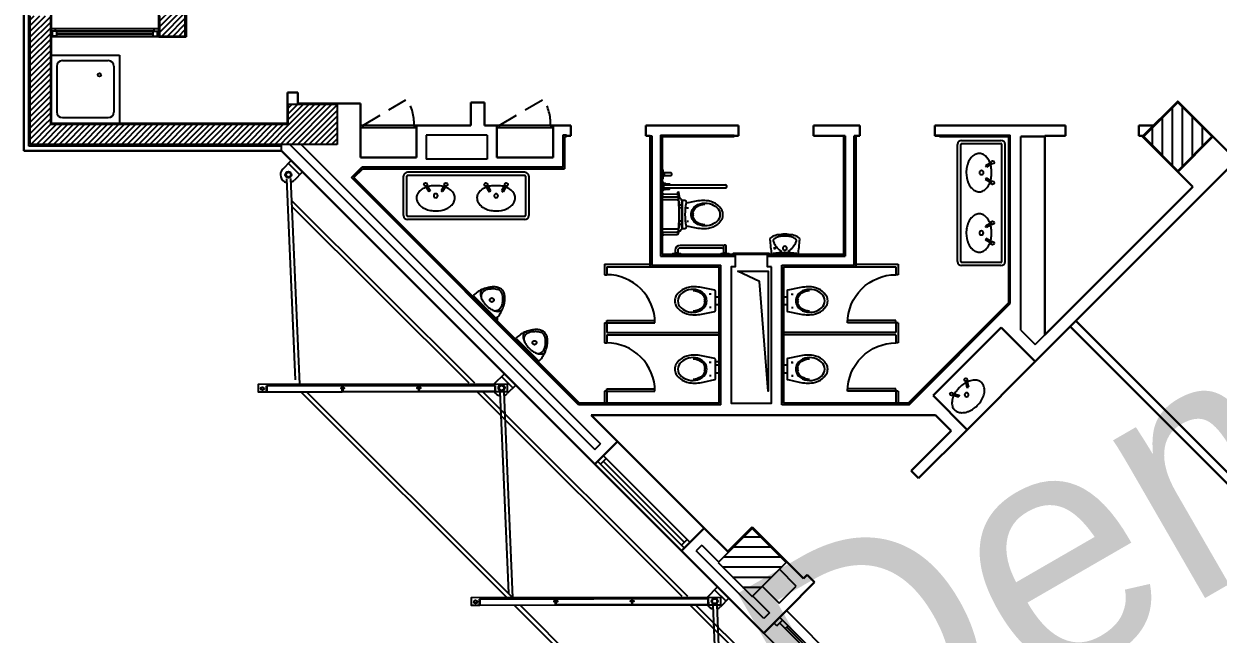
# Model space of a CAD drawing. Extents: x 21.2 to 81.9, y 10.7 to 70.
# Drawn here: x 21.24 to 36.12, y 31.74 to 39.34 of the extents above; entities that cross this region are included whole.
import ezdxf

# ---------------------------------------------------------------- set-up
doc = ezdxf.new("R2010")
doc.units = 0
doc.header["$MEASUREMENT"] = 0
for name, pattern in [('Default', [0]), ('Hidden', [0.375, 0.25, -0.125]), ('Solid', [0])]:
    doc.linetypes.add(name, pattern=pattern)
for name, color, linetype in [('1F', 15, 'Continuous'), ('1FIN', 15, 'Continuous'), ('2F', 7, 'Continuous'), ('2FIN', 7, 'Continuous'), ('Border', 5, 'Continuous'), ('CAI', 52, 'Continuous'), ('CAIX', 52, 'Continuous'), ('Doors', 142, 'Continuous'), ('Equipment', 92, 'Default'), ('ESTR', 92, 'Continuous'), ('FAC', 142, 'Continuous'), ('FACH', 142, 'Continuous'), ('Hatch', 15, 'Continuous'), ('Pillars', 30, 'Continuous'), ('Title Block', 7, 'Continuous')]:
    doc.layers.add(name, color=color, linetype=linetype)
doc.layers.add('Interior Walls', color=7, linetype='Continuous', lineweight=30)
doc.layers.add('Partitions', color=7, linetype='Continuous', lineweight=30)
doc.layers.add('Viewports', color=7, linetype='Solid', plot=False)

# ---------------------------------------------------------------- blocks, each defined once
blk = doc.blocks.new('BRISE 1')
at = {"layer": 'FACH'}
for p, q in [((-0.092, 0.1), (-2.651, 2.66)), ((-0.021, 0.1), (-2.58, 2.66)), ((2.092, 0.109), (-0.459, 2.66)), ((2.162, 0.109), (-0.388, 2.66)), ((-0.178, 2.659), (-0.073, 0.152)), ((-0.128, 2.661), (-0.021, 0.1)), ((2.496, 0.191), (2.638, 0.049)), ((-0.433, 0.08), (2.417, 0.08)), ((2.673, 0.084), (2.567, -0.022))]:
    blk.add_line(p, q, dxfattribs=at)
at = {"layer": 'FACH', "color": 7}
for p, q in [((0.517, 0), (0.517, 0.08)), ((1.467, 0), (1.467, 0.08))]:
    blk.add_line(p, q, dxfattribs=at)
at = {"layer": 'FACH'}
for points in [[(2.406, 0.1), (2.532, 0.226), (2.673, 0.084)], [(-0.433, 0), (-0.533, 0), (-0.533, 0.1), (2.567, 0.1), (2.567, 0), (2.417, 0)], [(0.512, 0.045), (0.497, 0.045), (0.497, 0.055), (0.512, 0.055)], [(0.522, 0.055), (0.537, 0.055), (0.537, 0.045), (0.522, 0.045)], [(1.462, 0.045), (1.447, 0.045), (1.447, 0.055), (1.462, 0.055)], [(1.472, 0.055), (1.487, 0.055), (1.487, 0.045), (1.472, 0.045)]]:
    blk.add_lwpolyline(points, dxfattribs=at)
at = {"layer": 'FACH', "color": 7}
for points in [[(2.417, 0.08), (2.417, 0), (-0.433, 0), (-0.433, 0.08)], [(-0.428, 0.08), (-0.428, 0.005), (0.512, 0.005), (0.512, 0.08)], [(1.462, 0.08), (1.462, 0.005), (0.522, 0.005), (0.522, 0.08)], [(2.412, 0.08), (2.412, 0.005), (1.472, 0.005), (1.472, 0.08)]]:
    blk.add_lwpolyline(points, dxfattribs=at)
for centre, radius in [((-0.483, 0.044), 0.0206), ((-0.483, 0.044), 0.0166), ((2.496, 0.049), 0.04), ((2.496, 0.049), 0.03)]:
    blk.add_circle(centre, radius, dxfattribs=at)
at = {"layer": 'FACH'}
for start, end in [(209.4143, 257.4896), (286.4455, 315)]:
    blk.add_arc((2.496, 0.049), 0.1, start, end, dxfattribs=at)
blk = doc.blocks.new('*X35')
at = {"color": 0, "linetype": 'ByBlock'}
for p, q in [((-25.267, -3.913), (-25.076, -3.722)), ((-25.267, -3.842), (-25.147, -3.722)), ((-25.267, -3.771), (-25.218, -3.722)), ((-25.267, -3.983), (-25.017, -3.733)), ((-25.267, -4.054), (-25.017, -3.804)), ((-25.267, -4.125), (-25.017, -3.875)), ((-25.267, -4.196), (-25.017, -3.946)), ((-25.267, -4.266), (-25.017, -4.016)), ((-25.267, -4.337), (-25.017, -4.087)), ((-25.267, -4.408), (-25.017, -4.158)), ((-25.267, -4.478), (-25.017, -4.228)), ((-25.267, -4.549), (-25.017, -4.299)), ((-25.267, -4.62), (-25.017, -4.37)), ((-25.267, -4.69), (-25.017, -4.44)), ((-25.267, -4.761), (-25.017, -4.511)), ((-25.267, -4.832), (-25.017, -4.582)), ((-25.267, -4.903), (-25.017, -4.653)), ((-25.267, -4.973), (-25.017, -4.723)), ((-25.267, -5.044), (-25.017, -4.794)), ((-25.224, -5.072), (-25.017, -4.865)), ((-25.154, -5.072), (-25.017, -4.935)), ((-25.083, -5.072), (-25.017, -5.006))]:
    blk.add_line(p, q, dxfattribs=at)
blk = doc.blocks.new('*X36')
at = {"color": 0, "linetype": 'ByBlock'}
for p, q in [((-25.267, -5.256), (-25.083, -5.072)), ((-25.267, -5.185), (-25.154, -5.072)), ((-25.267, -5.115), (-25.224, -5.072)), ((-25.262, -5.322), (-25.012, -5.072)), ((-25.191, -5.322), (-24.941, -5.072)), ((-25.121, -5.322), (-24.871, -5.072)), ((-25.05, -5.322), (-24.8, -5.072)), ((-24.979, -5.322), (-24.729, -5.072)), ((-24.909, -5.322), (-24.659, -5.072)), ((-24.838, -5.322), (-24.588, -5.072)), ((-24.767, -5.322), (-24.517, -5.072)), ((-24.696, -5.322), (-24.446, -5.072)), ((-24.626, -5.322), (-24.376, -5.072)), ((-24.555, -5.322), (-24.305, -5.072)), ((-24.484, -5.322), (-24.234, -5.072)), ((-24.414, -5.322), (-24.164, -5.072)), ((-24.343, -5.322), (-24.093, -5.072)), ((-24.272, -5.322), (-24.022, -5.072)), ((-24.202, -5.322), (-23.952, -5.072)), ((-24.131, -5.322), (-23.881, -5.072)), ((-24.06, -5.322), (-23.81, -5.072)), ((-23.989, -5.322), (-23.739, -5.072)), ((-23.919, -5.322), (-23.669, -5.072)), ((-23.848, -5.322), (-23.598, -5.072)), ((-23.777, -5.322), (-23.527, -5.072)), ((-23.707, -5.322), (-23.457, -5.072)), ((-23.636, -5.322), (-23.386, -5.072)), ((-23.565, -5.322), (-23.315, -5.072)), ((-23.494, -5.322), (-23.244, -5.072)), ((-23.424, -5.322), (-23.174, -5.072)), ((-23.353, -5.322), (-23.103, -5.072)), ((-23.282, -5.322), (-23.032, -5.072)), ((-23.212, -5.322), (-22.962, -5.072)), ((-23.141, -5.322), (-22.891, -5.072)), ((-23.07, -5.322), (-22.82, -5.072)), ((-22.999, -5.322), (-22.749, -5.072)), ((-22.929, -5.322), (-22.679, -5.072)), ((-22.858, -5.322), (-22.608, -5.072)), ((-22.787, -5.322), (-22.537, -5.072)), ((-22.717, -5.322), (-22.467, -5.072)), ((-22.646, -5.322), (-22.396, -5.072)), ((-22.575, -5.322), (-22.325, -5.072)), ((-22.504, -5.322), (-22.254, -5.072)), ((-22.434, -5.322), (-22.184, -5.072)), ((-22.363, -5.322), (-22.113, -5.072)), ((-22.292, -5.322), (-22.055, -5.084)), ((-22.222, -5.322), (-22.055, -5.155)), ((-22.151, -5.322), (-22.055, -5.225)), ((-22.08, -5.322), (-22.055, -5.296))]:
    blk.add_line(p, q, dxfattribs=at)
blk = doc.blocks.new('*X37')
at = {"color": 0, "linetype": 'ByBlock'}
for p, q in [((-22.055, -5.296), (-21.58, -4.822)), ((-22.055, -5.225), (-21.651, -4.822)), ((-22.055, -5.155), (-21.722, -4.822)), ((-22.055, -5.084), (-21.792, -4.822)), ((-22.055, -5.013), (-21.863, -4.822)), ((-22.055, -4.943), (-21.934, -4.822)), ((-22.055, -4.872), (-22.004, -4.822)), ((-22.009, -5.322), (-21.509, -4.822)), ((-21.939, -5.322), (-21.445, -4.828)), ((-21.868, -5.322), (-21.445, -4.898)), ((-21.797, -5.322), (-21.445, -4.969)), ((-21.727, -5.322), (-21.445, -5.04)), ((-21.656, -5.322), (-21.445, -5.11)), ((-21.585, -5.322), (-21.445, -5.181)), ((-21.515, -5.322), (-21.445, -5.252))]:
    blk.add_line(p, q, dxfattribs=at)
blk = doc.blocks.new('*X34')
at = {"color": 0, "linetype": 'ByBlock'}
for p, q in [((-23.587, -3.081), (-23.403, -2.897)), ((-23.587, -3.01), (-23.474, -2.897)), ((-23.587, -2.939), (-23.544, -2.897)), ((-23.587, -3.152), (-23.337, -2.902)), ((-23.587, -3.222), (-23.337, -2.972)), ((-23.587, -3.293), (-23.337, -3.043)), ((-23.587, -3.364), (-23.337, -3.114)), ((-23.587, -3.434), (-23.337, -3.184)), ((-23.587, -3.505), (-23.337, -3.255)), ((-23.587, -3.576), (-23.337, -3.326)), ((-23.587, -3.647), (-23.337, -3.397)), ((-23.657, -3.858), (-23.337, -3.538)), ((-23.587, -3.717), (-23.337, -3.467)), ((-23.657, -3.929), (-23.337, -3.609)), ((-23.629, -3.972), (-23.337, -3.679)), ((-23.657, -3.787), (-23.591, -3.722)), ((-23.559, -3.972), (-23.337, -3.75)), ((-23.488, -3.972), (-23.337, -3.821)), ((-23.417, -3.972), (-23.337, -3.891)), ((-23.347, -3.972), (-23.337, -3.962))]:
    blk.add_line(p, q, dxfattribs=at)
blk = doc.blocks.new('P2')
at = {"layer": 'Hatch'}
h = blk.add_hatch(dxfattribs=at)
h.set_pattern_fill('ANSI31', color=256, style=0)
h.set_pattern_definition([(45, (-41.75321, -29.09718), (-0.08838835, 0.08838835), [])])
h.paths.add_polyline_path([(-0.3, 0.3), (-0.3, -0.3), (0.3, -0.3), (0.3, 0.3)])
at = {"layer": 'Pillars'}
blk.add_lwpolyline([(-0.3, -0.3), (0.3, -0.3), (0.3, 0.3), (-0.3, 0.3)], close=True, dxfattribs=at)
blk = doc.blocks.new('P5')
at = {"layer": 'Partitions'}
blk.add_lwpolyline([(-0.31, -0.31), (-0.31, 0.31), (0.31, 0.31), (0.31, -0.31)], close=True, dxfattribs=at)
at = {"layer": 'Interior Walls'}
blk.add_blockref('P2', (0, 0), dxfattribs=at)
blk = doc.blocks.new('J1')
at = {"layer": '2F', "linetype": 'Continuous'}
for p, q in [((6.05, 0.4), (0, 0.4)), ((6.05, 0), (0, 0))]:
    blk.add_line(p, q, dxfattribs=at)
at = {"layer": 'CAI'}
for p, q in [((0, 0.22), (0.05, 0.22)), ((0, 0.12), (0, 0.22)), ((2.925, 0.17), (2.925, 0.12)), ((3, 0.22), (3, 0.12)), ((3.05, 0.22), (3.05, 0.12)), ((3.125, 0.17), (3.125, 0.12)), ((6.05, 0.22), (6.05, 0.12))]:
    blk.add_line(p, q, dxfattribs=at)
at = {"layer": 'CAI', "linetype": 'Continuous'}
for p, q in [((0.05, 0.22), (0.05, 0.12)), ((1.5, 0.17), (0.05, 0.17)), ((0.15, 0.17), (0.15, 0.12)), ((1.425, 0.12), (1.425, 0.17)), ((1.55, 0.22), (1.5, 0.22)), ((1.5, 0.22), (1.5, 0.12)), ((1.55, 0.22), (1.55, 0.12)), ((3, 0.17), (1.55, 0.17)), ((1.625, 0.17), (1.625, 0.12)), ((3.05, 0.22), (3, 0.22)), ((4.5, 0.17), (3.05, 0.17)), ((4.425, 0.17), (4.425, 0.12)), ((4.55, 0.22), (4.5, 0.22)), ((4.5, 0.22), (4.5, 0.12)), ((4.55, 0.22), (4.55, 0.12)), ((6, 0.17), (4.55, 0.17)), ((4.625, 0.12), (4.625, 0.17)), ((5.9, 0.17), (5.9, 0.12)), ((6, 0.22), (6.05, 0.22)), ((6, 0.22), (6, 0.12)), ((6.05, 0.12), (0, 0.12)), ((1.55, 0.12), (1.5, 0.12))]:
    blk.add_line(p, q, dxfattribs=at)
at = {"layer": 'CAI', "color": 15}
for p, q in [((0.15, 0.145), (1.425, 0.145)), ((2.925, 0.145), (1.625, 0.145)), ((3.125, 0.145), (4.425, 0.145)), ((5.9, 0.145), (4.625, 0.145))]:
    blk.add_line(p, q, dxfattribs=at)

msp = doc.modelspace()

# ---------------------------------------------------------------- linework, layer by layer
at = {"layer": '1FIN', "linetype": 'Hidden'}
for p, q in [((25.464, 38.074), (26.018, 38.404)), ((27.164, 38.074), (27.718, 38.404))]:
    msp.add_line(p, q, dxfattribs=at)
at = {"layer": '1FIN'}
for p, q in [((26.134, 38.074), (25.434, 38.074)), ((26.134, 38.044), (25.434, 38.044)), ((25.464, 38.074), (25.464, 38.044)), ((26.104, 38.074), (26.104, 38.044)), ((27.834, 38.074), (27.134, 38.074)), ((27.834, 38.044), (27.134, 38.044)), ((27.164, 38.074), (27.164, 38.044)), ((27.804, 38.074), (27.804, 38.044)), ((24.555, 37.837), (28.354, 34.038)), ((24.696, 37.837), (28.425, 34.108)), ((33.66, 35.524), (33.66, 37.934)), ((33.66, 35.524), (33.84, 35.344)), ((33.84, 35.344), (33.96, 35.464)), ((28.354, 34.038), (28.425, 34.108)), ((29.687, 32.846), (29.617, 32.775)), ((30.458, 31.934), (29.617, 32.775)), ((29.687, 32.846), (29.896, 32.638)), ((30.009, 32.765), (30.016, 32.758)), ((30.861, 32.337), (30.653, 32.546)), ((30.44, 32.334), (30.649, 32.125)), ((30.649, 32.125), (30.861, 32.337)), ((30.32, 32.213), (30.529, 32.005)), ((30.529, 32.005), (30.458, 31.934))]:
    msp.add_line(p, q, dxfattribs=at)
msp.add_lwpolyline([(30.13, 36.259), (30.512, 36.259), (30.512, 34.762), (30.404, 36.128)], close=True, dxfattribs=at)
at = {"layer": '1FIN', "linetype": 'Hidden'}
for centre in [(25.427, 38.074), (27.127, 38.074)]:
    msp.add_arc(centre, 0.677, 359.9858, 29.1443, dxfattribs=at)
at = {"layer": '2FIN'}
for p, q in [((21.301, 37.817), (21.301, 39.457)), ((27.014, 37.954), (26.254, 37.954)), ((26.254, 37.954), (26.254, 37.654)), ((27.014, 37.954), (27.014, 37.654)), ((28, 37.954), (27.954, 37.954)), ((27.954, 37.954), (27.954, 37.554)), ((28, 37.944), (28, 37.954)), ((29.044, 37.944), (29.064, 37.944)), ((29.064, 37.944), (29.064, 36.334)), ((29.174, 37.954), (29.174, 36.444)), ((29.174, 37.954), (30.09, 37.954)), ((30.09, 37.944), (30.09, 37.954)), ((32.591, 37.954), (33.53, 37.954)), ((33.53, 35.854), (33.53, 37.954)), ((24.451, 37.817), (21.301, 37.817)), ((24.451, 37.757), (24.451, 37.837)), ((27.014, 37.654), (26.254, 37.654)), ((25.321, 37.425), (25.45, 37.554)), ((27.954, 37.554), (25.45, 37.554)), ((28.152, 34.594), (25.321, 37.425)), ((29.064, 36.334), (29.923, 36.334)), ((29.174, 36.444), (30.103, 36.444)), ((29.923, 34.594), (29.923, 36.334)), ((30.503, 36.444), (31.474, 36.444)), ((30.683, 36.334), (31.584, 36.334)), ((30.683, 34.594), (30.683, 36.334)), ((32.269, 34.594), (33.53, 35.854)), ((29.923, 34.594), (28.152, 34.594)), ((32.269, 34.594), (30.683, 34.594))]:
    msp.add_line(p, q, dxfattribs=at)
for points in [[(30.553, 36.314), (30.503, 36.314), (30.503, 36.464), (30.103, 36.464), (30.103, 36.314), (30.053, 36.314), (30.053, 34.614), (30.553, 34.614), (30.553, 36.314)], [(30.083, 36.464), (30.083, 36.484), (30.523, 36.484), (30.523, 36.464)]]:
    msp.add_lwpolyline(points, dxfattribs=at)
at = {"layer": 'CAIX'}
for p, q in [((22.921, 39.277), (21.581, 39.277)), ((22.921, 39.177), (21.581, 39.177)), ((21.651, 39.247), (21.596, 39.247)), ((21.596, 39.177), (21.596, 39.247)), ((21.651, 39.187), (21.596, 39.187)), ((21.636, 39.247), (21.636, 39.277)), ((22.851, 39.247), (21.651, 39.247)), ((21.651, 39.187), (21.651, 39.247)), ((21.651, 39.222), (22.851, 39.222)), ((21.651, 39.212), (22.851, 39.212)), ((21.651, 39.187), (22.851, 39.187)), ((22.851, 39.187), (22.851, 39.247)), ((22.851, 39.247), (22.906, 39.247)), ((22.851, 39.187), (22.906, 39.187)), ((22.866, 39.247), (22.866, 39.277)), ((22.906, 39.177), (22.906, 39.247)), ((28.425, 33.854), (28.496, 33.925)), ((28.461, 33.96), (29.539, 32.882)), ((28.39, 33.889), (29.468, 32.811)), ((28.461, 33.889), (29.468, 32.882)), ((29.504, 32.917), (29.433, 32.846))]:
    msp.add_line(p, q, dxfattribs=at)
at = {"layer": 'Equipment'}
for p, q in [((21.581, 38.95), (22.431, 38.95)), ((21.721, 38.88), (22.291, 38.88)), ((22.431, 38.95), (22.431, 38.1)), ((21.651, 38.81), (21.651, 38.24)), ((22.361, 38.81), (22.361, 38.24)), ((21.721, 38.17), (22.291, 38.17)), ((32.874, 36.377), (32.874, 37.837)), ((32.914, 36.377), (32.914, 37.837)), ((32.924, 37.887), (33.414, 37.887)), ((32.924, 37.847), (33.414, 37.847)), ((33.424, 36.377), (33.424, 37.837)), ((33.464, 36.377), (33.464, 37.837)), ((29.205, 37.497), (29.218, 37.483)), ((33.29, 37.612), (33.222, 37.571)), ((33.232, 37.554), (33.222, 37.571)), ((33.301, 37.595), (33.232, 37.554)), ((25.971, 36.951), (25.971, 37.441)), ((26.011, 36.951), (26.011, 37.441)), ((27.481, 37.491), (26.021, 37.491)), ((27.481, 37.451), (26.021, 37.451)), ((27.491, 37.441), (27.491, 36.951)), ((27.531, 37.441), (27.531, 36.951)), ((29.218, 37.448), (29.205, 37.435)), ((33.232, 37.417), (33.222, 37.4)), ((33.29, 37.36), (33.222, 37.4)), ((33.301, 37.376), (33.232, 37.417)), ((26.246, 37.318), (26.286, 37.249)), ((26.263, 37.328), (26.304, 37.259)), ((26.304, 37.259), (26.286, 37.249)), ((26.481, 37.328), (26.44, 37.259)), ((26.44, 37.259), (26.458, 37.249)), ((26.498, 37.318), (26.458, 37.249)), ((26.998, 37.317), (27.039, 37.248)), ((27.015, 37.328), (27.056, 37.259)), ((27.056, 37.259), (27.039, 37.248)), ((27.233, 37.328), (27.193, 37.259)), ((27.193, 37.259), (27.21, 37.248)), ((27.25, 37.317), (27.21, 37.248)), ((29.982, 37.331), (29.211, 37.331)), ((29.211, 37.331), (29.211, 37.296)), ((29.211, 37.296), (29.982, 37.296)), ((29.999, 37.314), (29.999, 37.314)), ((29.409, 36.881), (29.409, 37.046)), ((29.499, 37.047), (29.519, 37.047)), ((29.509, 37.037), (29.509, 37.057)), ((27.481, 36.941), (26.021, 36.941)), ((27.481, 36.901), (26.021, 36.901)), ((29.499, 36.881), (29.519, 36.881)), ((29.509, 36.891), (29.509, 36.871)), ((33.29, 36.86), (33.221, 36.819)), ((33.231, 36.802), (33.221, 36.819)), ((33.3, 36.843), (33.231, 36.802)), ((29.194, 36.746), (29.344, 36.746)), ((33.231, 36.665), (33.221, 36.648)), ((33.29, 36.607), (33.221, 36.648)), ((33.3, 36.624), (33.231, 36.665)), ((29.942, 36.475), (29.955, 36.488)), ((29.99, 36.488), (30.003, 36.475)), ((30.576, 36.464), (30.576, 36.464)), ((30.611, 36.544), (30.581, 36.544)), ((30.596, 36.529), (30.596, 36.559)), ((30.876, 36.464), (30.876, 36.464)), ((28.473, 36.344), (28.473, 36.214)), ((28.473, 36.344), (29.044, 36.344)), ((28.503, 36.314), (28.503, 36.214)), ((28.503, 36.314), (29.044, 36.314)), ((31.604, 36.344), (32.133, 36.344)), ((31.604, 36.314), (32.103, 36.314)), ((32.103, 36.314), (32.103, 36.214)), ((32.133, 36.344), (32.133, 36.214)), ((33.414, 36.367), (32.924, 36.367)), ((33.414, 36.327), (32.924, 36.327)), ((28.473, 36.214), (28.503, 36.214)), ((32.133, 36.214), (32.103, 36.214)), ((29.802, 35.972), (29.782, 35.972)), ((29.792, 35.962), (29.792, 35.982)), ((30.804, 35.972), (30.824, 35.972)), ((30.814, 35.962), (30.814, 35.982)), ((29.802, 35.806), (29.782, 35.806)), ((29.792, 35.816), (29.792, 35.796)), ((30.804, 35.806), (30.824, 35.806)), ((30.814, 35.816), (30.814, 35.796)), ((27.142, 35.65), (27.142, 35.687)), ((28.473, 35.614), (28.473, 35.364)), ((28.473, 35.614), (28.503, 35.614)), ((28.503, 35.614), (28.503, 35.644)), ((28.503, 35.644), (29.103, 35.644)), ((28.503, 35.614), (28.503, 35.494)), ((28.503, 35.614), (29.103, 35.614)), ((29.103, 35.614), (29.103, 35.644)), ((32.103, 35.644), (31.503, 35.644)), ((31.503, 35.614), (31.503, 35.644)), ((32.103, 35.614), (31.503, 35.614)), ((32.103, 35.614), (32.103, 35.644)), ((32.133, 35.614), (32.103, 35.614)), ((32.103, 35.614), (32.103, 35.494)), ((32.133, 35.614), (32.133, 35.364)), ((28.503, 35.494), (29.903, 35.494)), ((28.503, 35.464), (28.503, 35.364)), ((28.503, 35.464), (29.903, 35.464)), ((28.503, 35.464), (29.903, 35.464)), ((32.103, 35.494), (30.703, 35.494)), ((32.103, 35.464), (30.703, 35.464)), ((32.103, 35.464), (32.103, 35.364)), ((28.473, 35.364), (28.503, 35.364)), ((32.133, 35.364), (32.103, 35.364)), ((29.802, 35.122), (29.782, 35.122)), ((29.792, 35.112), (29.792, 35.132)), ((29.857, 35.134), (29.903, 35.134)), ((30.804, 35.122), (30.824, 35.122)), ((30.814, 35.112), (30.814, 35.132)), ((29.792, 34.966), (29.792, 34.946)), ((30.814, 34.966), (30.814, 34.946)), ((29.802, 34.956), (29.782, 34.956)), ((30.804, 34.956), (30.824, 34.956)), ((32.97, 34.888), (32.99, 34.81)), ((32.99, 34.892), (33.01, 34.815)), ((32.99, 34.81), (33.01, 34.815)), ((28.503, 34.764), (28.473, 34.764)), ((28.473, 34.764), (28.473, 34.614)), ((28.503, 34.764), (28.503, 34.794)), ((28.503, 34.794), (29.103, 34.794)), ((28.503, 34.764), (29.103, 34.764)), ((28.503, 34.764), (28.503, 34.614)), ((29.103, 34.764), (29.103, 34.794)), ((32.103, 34.794), (31.503, 34.794)), ((31.503, 34.764), (31.503, 34.794)), ((32.133, 34.764), (31.503, 34.764)), ((32.103, 34.764), (32.103, 34.794)), ((32.103, 34.764), (32.103, 34.614)), ((32.133, 34.764), (32.133, 34.614)), ((32.812, 34.714), (32.889, 34.694)), ((32.816, 34.734), (32.894, 34.714)), ((32.894, 34.714), (32.889, 34.694))]:
    msp.add_line(p, q, dxfattribs=at)
for points in [[(32.987, 37.419, 0.02503), (32.996, 37.384, 0.032621), (33.009, 37.349, 0.040035), (33.025, 37.322, 0.035303), (33.043, 37.298, 0.038321), (33.064, 37.278, 0.054379), (33.089, 37.261, 0.054586), (33.117, 37.251, 0.060889), (33.146, 37.247, 0.075785), (33.173, 37.251, 0.060002), (33.196, 37.261, 0.046948), (33.22, 37.278, 0.043635), (33.241, 37.3, 0.038584), (33.259, 37.327, 0.028735), (33.274, 37.355, 0.031893), (33.283, 37.383, 0.027941), (33.29, 37.412, 0.042673), (33.296, 37.486), (33.295, 37.522, 0.021447), (33.29, 37.56, 0.027941), (33.283, 37.588, 0.031893), (33.274, 37.616, 0.028735), (33.259, 37.645, 0.038584), (33.241, 37.672, 0.043635), (33.22, 37.693, 0.046948), (33.196, 37.711, 0.060002), (33.173, 37.721, 0.075785), (33.146, 37.725, 0.060889), (33.117, 37.721, 0.054586), (33.089, 37.71, 0.054379), (33.064, 37.694, 0.038321), (33.043, 37.674, 0.035303), (33.025, 37.649, 0.040035), (33.009, 37.622, 0.032621), (32.996, 37.588, 0.024635), (32.988, 37.553, 0.053768), (32.981, 37.485), (32.983, 37.452)], [(33.146, 37.486, 0.414221), (33.171, 37.461, 0.414221), (33.196, 37.486, 0.414221), (33.171, 37.511, 0.414221)], [(29.314, 37.466), (29.314, 37.466, 0.414214), (29.297, 37.483), (29.218, 37.483), (29.218, 37.448), (29.297, 37.448, 0.414214)], [(26.438, 37.015, 0.02503), (26.474, 37.024, 0.032621), (26.509, 37.037, 0.040035), (26.536, 37.052, 0.035303), (26.56, 37.071, 0.038321), (26.58, 37.091, 0.054379), (26.596, 37.116, 0.054586), (26.607, 37.144, 0.060889), (26.611, 37.174, 0.075785), (26.607, 37.2, 0.060002), (26.597, 37.223, 0.046948), (26.58, 37.247, 0.043635), (26.558, 37.268, 0.038584), (26.531, 37.286, 0.028735), (26.502, 37.301, 0.031893), (26.475, 37.311, 0.027941), (26.446, 37.317, 0.042673), (26.372, 37.323), (26.335, 37.322, 0.021447), (26.298, 37.317, 0.027941), (26.27, 37.311, 0.031893), (26.242, 37.301, 0.028735), (26.213, 37.286, 0.038584), (26.186, 37.268, 0.043635), (26.165, 37.247, 0.046948), (26.147, 37.223, 0.060002), (26.137, 37.2, 0.075785), (26.133, 37.174, 0.060889), (26.137, 37.144, 0.054586), (26.148, 37.116, 0.054379), (26.164, 37.091, 0.038321), (26.184, 37.071, 0.035303), (26.208, 37.052, 0.040035), (26.236, 37.037, 0.032621), (26.27, 37.024, 0.024635), (26.305, 37.015, 0.053768), (26.373, 37.009), (26.406, 37.01)], [(26.372, 37.173, 0.414221), (26.397, 37.198, 0.414221), (26.372, 37.223, 0.414221), (26.347, 37.198, 0.414221)], [(27.124, 37.172, 0.414221), (27.149, 37.197, 0.414221), (27.124, 37.222, 0.414221), (27.099, 37.197, 0.414221)], [(29.194, 37.198), (29.194, 36.729, 0.421203), (29.215, 36.709), (29.376, 36.713, 0.384529), (29.395, 36.731, 0.020097), (29.404, 36.964, 0.020097), (29.395, 37.196, 0.384529), (29.376, 37.214), (29.215, 37.218, 0.421203)], [(29.444, 37.138), (29.444, 36.79), (29.477, 36.79, 0.472458), (29.496, 36.814, -0.097656), (29.496, 37.114, 0.472458), (29.477, 37.138)], [(29.913, 36.964, -0.221073), (29.873, 36.876, -0.102493), (29.781, 36.828, -0.121565), (29.666, 36.83, -0.187395), (29.569, 36.902, -0.126952), (29.553, 36.964, -0.126952), (29.569, 37.026, -0.187395), (29.666, 37.098, -0.121565), (29.781, 37.1, -0.102493), (29.873, 37.051, -0.221073)], [(33.145, 36.734, 0.414221), (33.17, 36.709, 0.414221), (33.195, 36.734, 0.414221), (33.17, 36.759, 0.414221)], [(30.556, 36.464), (30.886, 36.464, 0.016849), (30.906, 36.654, 0.301008), (30.891, 36.679, 0.09294), (30.816, 36.709, 0.037829), (30.721, 36.718, 0.037829), (30.626, 36.709, 0.09294), (30.551, 36.679, 0.301008), (30.536, 36.654, 0.016849)], [(29.972, 36.584), (29.972, 36.584, 0.414214), (29.955, 36.566), (29.955, 36.488), (29.99, 36.488), (29.99, 36.566, 0.414214)], [(30.746, 36.544, 1), (30.696, 36.544, 1)], [(26.841, 35.952), (27.123, 35.669, 0.056281), (27.166, 35.716, 0.051243), (27.2, 35.775, 0.047086), (27.224, 35.844, 0.038643), (27.233, 35.903, 0.050944), (27.232, 35.949, 0.073316), (27.219, 35.995, 0.092337), (27.198, 36.026, 0.092337), (27.166, 36.048, 0.073316), (27.12, 36.061, 0.050944), (27.075, 36.062, 0.038643), (27.015, 36.052, 0.047086), (26.946, 36.029, 0.051243), (26.888, 35.995, 0.056281)], [(29.857, 36.011, 0.356028), (29.849, 36.021), (29.705, 36.05, 0.088113), (29.533, 36.059, 0.124068), (29.416, 36.007, 0.086475), (29.365, 35.948, 0.130408), (29.351, 35.889, 0.130408), (29.365, 35.829, 0.086475), (29.416, 35.77, 0.124068), (29.533, 35.719, 0.088113), (29.705, 35.727), (29.849, 35.757, 0.356028), (29.857, 35.767)], [(29.388, 35.889, 0.221073), (29.428, 35.801, 0.102493), (29.52, 35.753, 0.121565), (29.635, 35.755, 0.187395), (29.732, 35.827, 0.126952), (29.748, 35.889, 0.126952), (29.732, 35.951, 0.187395), (29.635, 36.023, 0.121565), (29.52, 36.025, 0.102493), (29.428, 35.976, 0.221073)], [(30.749, 35.767, 0.356028), (30.757, 35.757), (30.9, 35.727, 0.088113), (31.073, 35.719, 0.124068), (31.19, 35.77, 0.086475), (31.24, 35.829, 0.130408), (31.255, 35.889, 0.130408), (31.24, 35.948, 0.086475), (31.19, 36.007, 0.124068), (31.073, 36.059, 0.088113), (30.9, 36.05), (30.757, 36.021, 0.356028), (30.749, 36.011)], [(31.218, 35.889, 0.221073), (31.178, 35.976, 0.102493), (31.086, 36.025, 0.121565), (30.971, 36.023, 0.187395), (30.874, 35.951, 0.126952), (30.858, 35.889, 0.126952), (30.874, 35.827, 0.187395), (30.971, 35.755, 0.121565), (31.086, 35.753, 0.102493), (31.178, 35.801, 0.221073)], [(27.088, 35.917, -0.999985), (27.053, 35.881, -0.999985)], [(27.372, 35.42), (27.655, 35.137, 0.056281), (27.698, 35.184, 0.051243), (27.732, 35.243, 0.047086), (27.755, 35.312, 0.038643), (27.765, 35.371, 0.050944), (27.764, 35.417, 0.073316), (27.751, 35.463, 0.092337), (27.729, 35.494, 0.092337), (27.698, 35.516, 0.073316), (27.652, 35.529, 0.050944), (27.606, 35.53, 0.038643), (27.547, 35.52, 0.047086), (27.478, 35.497, 0.051243), (27.419, 35.463, 0.056281)], [(27.62, 35.385, -0.999985), (27.584, 35.35, -0.999985)], [(29.857, 35.161, 0.356028), (29.849, 35.171), (29.705, 35.2, 0.088113), (29.533, 35.209, 0.124068), (29.416, 35.157, 0.086475), (29.365, 35.098, 0.130408), (29.351, 35.039, 0.130408), (29.365, 34.979, 0.086475), (29.416, 34.92, 0.124068), (29.533, 34.869, 0.088113), (29.705, 34.877), (29.849, 34.907, 0.356028), (29.857, 34.917)], [(29.388, 35.039, 0.221073), (29.428, 34.951, 0.102493), (29.52, 34.903, 0.121565), (29.635, 34.905, 0.187395), (29.732, 34.977, 0.126952), (29.748, 35.039, 0.126952), (29.732, 35.101, 0.187395), (29.635, 35.173, 0.121565), (29.52, 35.175, 0.102493), (29.428, 35.126, 0.221073)], [(30.749, 34.917, 0.356028), (30.757, 34.907), (30.9, 34.877, 0.088113), (31.073, 34.869, 0.124068), (31.19, 34.92, 0.086475), (31.24, 34.979, 0.130408), (31.255, 35.039, 0.130408), (31.24, 35.098, 0.086475), (31.19, 35.157, 0.124068), (31.073, 35.209, 0.088113), (30.9, 35.2), (30.757, 35.171, 0.356028), (30.749, 35.161)], [(31.218, 35.039, 0.221073), (31.178, 35.126, 0.102493), (31.086, 35.175, 0.121565), (30.971, 35.173, 0.187395), (30.874, 35.101, 0.126952), (30.858, 35.039, 0.126952), (30.874, 34.977, 0.187395), (30.971, 34.905, 0.121565), (31.086, 34.903, 0.102493), (31.178, 34.951, 0.221073)], [(33.003, 34.701, 0.414221), (33.003, 34.736, 0.414221), (32.968, 34.736, 0.414221), (32.968, 34.701, 0.414221)]]:
    msp.add_lwpolyline(points, format="xyb", close=True, dxfattribs=at)
for points in [[(29.194, 37.411), (29.205, 37.411), (29.205, 37.516), (29.194, 37.516)], [(29.194, 37.261), (29.205, 37.261), (29.205, 37.366), (29.194, 37.366)], [(29.284, 37.335), (29.205, 37.335), (29.205, 37.347), (29.284, 37.347)], [(29.232, 37.347), (29.221, 37.347), (29.221, 37.354), (29.232, 37.354)], [(29.284, 37.292), (29.205, 37.292), (29.205, 37.28), (29.284, 37.28)], [(29.232, 37.28), (29.221, 37.28), (29.221, 37.274), (29.232, 37.274)], [(29.444, 37.046), (29.406, 37.046), (29.406, 37.083), (29.444, 37.083)], [(29.444, 36.881), (29.406, 36.881), (29.406, 36.844), (29.444, 36.844)], [(29.427, 36.464), (29.427, 36.475), (29.322, 36.475), (29.322, 36.464)], [(30.027, 36.464), (30.027, 36.475), (29.922, 36.475), (29.922, 36.464)]]:
    msp.add_lwpolyline(points, close=True, dxfattribs=at)
for points in [[(27.005, 37.305, 0.012883), (26.994, 37.301, 0.028735), (26.965, 37.286, 0.038584), (26.938, 37.268, 0.043635), (26.917, 37.247, 0.046948), (26.899, 37.223, 0.060002), (26.889, 37.2, 0.075785), (26.885, 37.174, 0.060889), (26.889, 37.144, 0.054586), (26.9, 37.116, 0.054379), (26.916, 37.091, 0.038321), (26.936, 37.071, 0.035303), (26.961, 37.052, 0.040035), (26.988, 37.037, 0.032621), (27.022, 37.024, 0.024635), (27.057, 37.015, 0.053768), (27.125, 37.009), (27.158, 37.01), (27.19, 37.015, 0.02503)], [(27.224, 37.312, 0.025128), (27.198, 37.317, 0.042673), (27.124, 37.323), (27.087, 37.322, 0.021447), (27.05, 37.317, 0.025126), (27.025, 37.312, 0.031893)], [(27.19, 37.015, 0.02503), (27.226, 37.024, 0.032621), (27.261, 37.037, 0.040035), (27.288, 37.052, 0.035303), (27.312, 37.071, 0.038321), (27.332, 37.091, 0.054379), (27.349, 37.116, 0.054586), (27.359, 37.144, 0.060889), (27.363, 37.174, 0.075785), (27.359, 37.2, 0.060002), (27.349, 37.223, 0.046948), (27.332, 37.247, 0.043635), (27.31, 37.268, 0.038584), (27.283, 37.286, 0.028735), (27.254, 37.301, 0.012881), (27.243, 37.305, 0.027941)], [(29.397, 37.178, 0.081906), (29.374, 37.181), (29.194, 37.181)], [(29.399, 37.136, 0.203745), (29.374, 37.146), (29.194, 37.146)], [(29.402, 37.176, 0.019656), (29.397, 37.178)], [(29.397, 36.75, 0.32142), (29.444, 36.816), (29.444, 37.111, 0.300027), (29.402, 37.176)], [(29.409, 37.083), (29.409, 37.111, 0.194092), (29.399, 37.136)], [(29.495, 36.823), (29.596, 36.802, 0.088113), (29.768, 36.794, 0.124068), (29.885, 36.845, 0.086475), (29.936, 36.904, 0.130408), (29.95, 36.964, 0.130408), (29.936, 37.023, 0.086475), (29.885, 37.082, 0.124068), (29.768, 37.134, 0.088113), (29.596, 37.125), (29.495, 37.104)], [(29.724, 37.101, 0.136377), (29.623, 37.073, 0.205105), (29.561, 36.992, 0.668461), (29.575, 36.989, -0.213245), (29.629, 37.063, -0.134007), (29.724, 37.092)], [(29.724, 36.836, -0.134007), (29.629, 36.865, -0.213245), (29.575, 36.939, 0.668461), (29.561, 36.936, 0.205105), (29.623, 36.855, 0.136377), (29.724, 36.827)], [(29.585, 36.969), (29.58, 36.98, 0.801198), (29.576, 36.981, 0.05862), (29.574, 36.964, 0.05862), (29.576, 36.947, 0.801198), (29.58, 36.948), (29.585, 36.959)], [(33.278, 36.853, 0.012883), (33.274, 36.864, 0.028735), (33.259, 36.893, 0.038584), (33.241, 36.92, 0.043635), (33.22, 36.941, 0.046948), (33.196, 36.959, 0.060002), (33.173, 36.969, 0.075785), (33.146, 36.972, 0.060889), (33.117, 36.968, 0.054586), (33.089, 36.958, 0.054379), (33.064, 36.941, 0.038321), (33.043, 36.922, 0.035303), (33.025, 36.897, 0.040035), (33.009, 36.87, 0.032621), (32.996, 36.836, 0.024635), (32.988, 36.8, 0.053768), (32.981, 36.733), (32.983, 36.7), (32.987, 36.667, 0.02503)], [(29.399, 36.792, -0.203745), (29.374, 36.781), (29.194, 36.781)], [(29.344, 36.746), (29.384, 36.746), (29.374, 36.746, 0.081902), (29.397, 36.75)], [(29.397, 36.79, 0.216674), (29.409, 36.816), (29.409, 36.844)], [(33.284, 36.634, 0.025128), (33.29, 36.659, 0.042673), (33.296, 36.734), (33.295, 36.77, 0.021447), (33.29, 36.808, 0.025126), (33.284, 36.833, 0.031893)], [(30.781, 36.499, -0.295138), (30.776, 36.514), (30.765, 36.509, 0.056664), (30.79, 36.524, 0.044791), (30.806, 36.539, 0.024787), (30.832, 36.571, 0.020889), (30.846, 36.592, 0.020404), (30.858, 36.614, 0.063351), (30.865, 36.635, 0.133874), (30.865, 36.646, 0.159548), (30.854, 36.66, 0.061401), (30.813, 36.682, 0.043909), (30.787, 36.69, 0.026479), (30.743, 36.696), (30.721, 36.696), (30.698, 36.696, 0.026479), (30.654, 36.69, 0.043909), (30.628, 36.682, 0.061401), (30.587, 36.66, 0.159548), (30.576, 36.646, 0.133874), (30.576, 36.635, 0.063351), (30.583, 36.614, 0.020404), (30.596, 36.592, 0.020889), (30.609, 36.571, 0.024787), (30.635, 36.539, 0.044791), (30.651, 36.524, 0.056664), (30.676, 36.509), (30.666, 36.514, -0.295138), (30.661, 36.499)], [(32.987, 36.667, 0.02503), (32.996, 36.632, 0.032621), (33.009, 36.597, 0.040035), (33.025, 36.57, 0.035303), (33.043, 36.546, 0.038321), (33.064, 36.526, 0.054379), (33.089, 36.509, 0.054586), (33.117, 36.499, 0.060889), (33.146, 36.495, 0.075785), (33.173, 36.498, 0.060002), (33.196, 36.508, 0.046948), (33.22, 36.526, 0.043635), (33.241, 36.547, 0.038584), (33.259, 36.575, 0.028735), (33.274, 36.603, 0.012881), (33.278, 36.614, 0.027941)], [(29.357, 36.488), (29.357, 36.521, -0.414213), (29.42, 36.584), (29.93, 36.584, -0.088469), (29.951, 36.58)], [(29.392, 36.488), (29.392, 36.521, -0.414211), (29.42, 36.549), (29.93, 36.549, -0.185832), (29.948, 36.542)], [(30.871, 36.479, 0.02486), (30.721, 36.489, 0.02486), (30.571, 36.479)], [(29.103, 35.614, 0.414214), (28.503, 36.214)], [(31.503, 35.614, -0.414214), (32.103, 36.214)], [(26.961, 36.035, 0.078162), (26.941, 36.018, 0.158684), (26.93, 35.989, 0.087457), (26.936, 35.935, 0.073385), (26.957, 35.888, 0.051629), (27.003, 35.832), (27.003, 35.832, 0.051629), (27.06, 35.786, 0.073385), (27.106, 35.765, 0.087457), (27.16, 35.758, 0.158684), (27.189, 35.77, 0.078162), (27.206, 35.789)], [(27.106, 35.765, 0.099174), (27.144, 35.772, 0.110283), (27.173, 35.792, 0.092873), (27.195, 35.827, 0.05733), (27.204, 35.86, 0.037877), (27.208, 35.913, 0.072182), (27.199, 35.977, 0.124936), (27.18, 36.009), (27.18, 36.009, 0.124936), (27.148, 36.028, 0.072182), (27.084, 36.037, 0.037877), (27.032, 36.033, 0.05733), (26.998, 36.024, 0.092873), (26.963, 36.001, 0.110283), (26.943, 35.973, 0.099174), (26.936, 35.934)], [(29.577, 36.017, -0.134007), (29.672, 35.988, -0.213245), (29.725, 35.914, 0.668461), (29.74, 35.917, 0.205105), (29.678, 35.998, 0.136377), (29.577, 36.026)], [(31.029, 36.026, 0.136377), (30.928, 35.998, 0.205105), (30.866, 35.917, 0.668461), (30.88, 35.914, -0.213245), (30.934, 35.988, -0.134007), (31.029, 36.017)], [(29.577, 35.752, 0.136377), (29.678, 35.78, 0.205105), (29.74, 35.861, 0.668461), (29.725, 35.864, -0.213245), (29.672, 35.79, -0.134007), (29.577, 35.761)], [(29.716, 35.884), (29.721, 35.873, 0.801198), (29.725, 35.872, 0.05862), (29.727, 35.889, 0.05862), (29.725, 35.906, 0.801198), (29.721, 35.905), (29.716, 35.894)], [(31.029, 35.761, -0.134007), (30.934, 35.79, -0.213245), (30.88, 35.864, 0.668461), (30.866, 35.861, 0.205105), (30.928, 35.78, 0.136377), (31.029, 35.752)], [(30.89, 35.894), (30.885, 35.905, 0.801198), (30.881, 35.906, 0.05862), (30.879, 35.889, 0.05862), (30.881, 35.872, 0.801198), (30.885, 35.873), (30.89, 35.884)], [(27.493, 35.503, 0.078162), (27.473, 35.486, 0.158684), (27.462, 35.457, 0.087457), (27.468, 35.403, 0.073385), (27.489, 35.356, 0.051629), (27.535, 35.3), (27.535, 35.3, 0.051629), (27.591, 35.254, 0.073385), (27.638, 35.233, 0.087457), (27.692, 35.227, 0.158684), (27.721, 35.238, 0.078162), (27.738, 35.258)], [(27.638, 35.233, 0.099174), (27.676, 35.24, 0.110283), (27.705, 35.26, 0.092873), (27.727, 35.295, 0.05733), (27.736, 35.329, 0.037877), (27.74, 35.381, 0.072182), (27.731, 35.445, 0.124936), (27.712, 35.477), (27.712, 35.477, 0.124936), (27.68, 35.496, 0.072182), (27.616, 35.505, 0.037877), (27.564, 35.501, 0.05733), (27.53, 35.492, 0.092873), (27.495, 35.47, 0.110283), (27.475, 35.441, 0.099174), (27.468, 35.403)], [(29.103, 34.764, 0.414214), (28.503, 35.364)], [(31.503, 34.764, -0.414214), (32.103, 35.364)], [(29.577, 35.167, -0.134007), (29.672, 35.138, -0.213245), (29.725, 35.064, 0.668461), (29.74, 35.067, 0.205105), (29.678, 35.148, 0.136377), (29.577, 35.176)], [(31.029, 35.176, 0.136377), (30.928, 35.148, 0.205105), (30.866, 35.067, 0.668461), (30.88, 35.064, -0.213245), (30.934, 35.138, -0.134007), (31.029, 35.167)], [(29.577, 34.902, 0.136377), (29.678, 34.93, 0.205105), (29.74, 35.011, 0.668461), (29.725, 35.014, -0.213245), (29.672, 34.94, -0.134007), (29.577, 34.911)], [(29.716, 35.034), (29.721, 35.023, 0.801198), (29.725, 35.022, 0.05862), (29.727, 35.039, 0.05862), (29.725, 35.056, 0.801198), (29.721, 35.055), (29.716, 35.044)], [(31.029, 34.911, -0.134007), (30.934, 34.94, -0.213245), (30.88, 35.014, 0.668461), (30.866, 35.011, 0.205105), (30.928, 34.93, 0.136377), (31.029, 34.902)], [(30.89, 35.044), (30.885, 35.055, 0.801198), (30.881, 35.056, 0.05862), (30.879, 35.039, 0.05862), (30.881, 35.022, 0.801198), (30.885, 35.023), (30.89, 35.034)], [(32.975, 34.87, 0.025128), (32.953, 34.856, 0.042673), (32.896, 34.808), (32.871, 34.781, 0.021447), (32.848, 34.751, 0.025126), (32.834, 34.729, 0.031893)], [(33.161, 34.636, 0.02503), (33.18, 34.668, 0.032621), (33.195, 34.702, 0.040035), (33.204, 34.731, 0.035303), (33.208, 34.762, 0.038321), (33.207, 34.791, 0.054379), (33.201, 34.82, 0.054586), (33.189, 34.847, 0.060889), (33.171, 34.871, 0.075785), (33.15, 34.887, 0.060002), (33.126, 34.896, 0.046948), (33.097, 34.901, 0.043635), (33.067, 34.9, 0.038584), (33.035, 34.894, 0.028735), (33.004, 34.884, 0.012881), (32.993, 34.879, 0.027941)], [(32.825, 34.711, 0.012883), (32.82, 34.7, 0.028735), (32.81, 34.669, 0.038584), (32.804, 34.637, 0.043635), (32.803, 34.607, 0.046948), (32.808, 34.578, 0.060002), (32.817, 34.554, 0.075785), (32.833, 34.533, 0.060889), (32.857, 34.515, 0.054586), (32.884, 34.503, 0.054379), (32.913, 34.497, 0.038321), (32.942, 34.496, 0.035303), (32.973, 34.5, 0.040035), (33.002, 34.509, 0.032621), (33.036, 34.524, 0.024635), (33.067, 34.542, 0.053768), (33.119, 34.586), (33.142, 34.61), (33.161, 34.636, 0.02503)]]:
    msp.add_lwpolyline(points, format="xyb", dxfattribs=at)
for points in [[(29.397, 37.164), (29.409, 37.194), (29.402, 37.242), (29.382, 37.239), (29.386, 37.211)], [(29.342, 36.475), (29.355, 36.488), (29.39, 36.488), (29.403, 36.475)], [(29.857, 35.94), (29.903, 35.94), (29.903, 35.838), (29.857, 35.838)], [(30.749, 35.838), (30.703, 35.838), (30.703, 35.94), (30.749, 35.94)], [(29.857, 35.09), (29.903, 35.09), (29.903, 34.988), (29.857, 34.988)], [(30.749, 34.988), (30.703, 34.988), (30.703, 35.09), (30.749, 35.09)]]:
    msp.add_lwpolyline(points, dxfattribs=at)
for centre in [(22.182, 38.703), (33.31, 37.613), (26.245, 37.338), (26.499, 37.338), (26.997, 37.337), (27.251, 37.337), (33.31, 37.359), (33.31, 36.86), (33.31, 36.607), (32.976, 34.907), (32.797, 34.728)]:
    msp.add_circle(centre, 0.02, dxfattribs=at)
for centre, radius, start, end in [((21.721, 38.81), 0.07, 90, 180), ((22.291, 38.81), 0.07, 360, 90), ((21.721, 38.24), 0.07, 180, 270), ((22.291, 38.24), 0.07, 270, 360), ((32.924, 37.837), 0.05, 90, 180), ((32.924, 37.837), 0.01, 90, 180), ((33.414, 37.837), 0.05, 0, 90), ((33.414, 37.837), 0.01, 0, 90), ((26.021, 37.441), 0.05, 90, 180), ((26.021, 37.441), 0.01, 90, 180), ((27.481, 37.441), 0.05, 360, 89.9999), ((27.481, 37.441), 0.01, 360, 89.9999), ((29.982, 37.314), 0.0175, 359.9999, 90), ((29.982, 37.314), 0.0175, 270.0006, 0.0006), ((26.021, 36.951), 0.05, 180, 270), ((26.021, 36.951), 0.01, 180, 270), ((27.481, 36.951), 0.01, 270, 360), ((27.481, 36.951), 0.05, 270, 360), ((32.924, 36.377), 0.05, 180, 270), ((32.924, 36.377), 0.01, 180, 270), ((33.414, 36.377), 0.01, 270, 359.9999), ((33.414, 36.377), 0.05, 270, 359.9999)]:
    msp.add_arc(centre, radius, start, end, dxfattribs=at)
at = {"layer": 'ESTR'}
for p, q in [((23.251, 39.187), (23.251, 40.262)), ((21.321, 37.837), (21.321, 39.437)), ((21.571, 39.437), (21.571, 38.087)), ((22.931, 39.437), (22.931, 39.187)), ((22.931, 39.187), (23.251, 39.187)), ((24.534, 38.337), (25.144, 38.337)), ((24.534, 38.087), (24.534, 38.337)), ((25.144, 38.337), (25.144, 37.837)), ((21.571, 38.087), (24.534, 38.087)), ((25.144, 37.837), (21.321, 37.837))]:
    msp.add_line(p, q, dxfattribs=at)
at = {"layer": 'FACH'}
for p, q in [((24.536, 37.601), (24.678, 37.46)), ((24.713, 37.495), (24.607, 37.389)), ((24.513, 37.41), (24.622, 34.903)), ((24.563, 37.412), (24.674, 34.851)), ((26.857, 34.864), (24.575, 37.139)), ((26.787, 34.863), (24.578, 37.065)), ((24.262, 34.831), (27.112, 34.835)), ((27.191, 34.946), (27.333, 34.805)), ((27.368, 34.84), (27.262, 34.734))]:
    msp.add_line(p, q, dxfattribs=at)
at = {"layer": 'FACH', "color": 7}
for p, q in [((25.212, 34.752), (25.212, 34.832)), ((26.162, 34.754), (26.162, 34.834))]:
    msp.add_line(p, q, dxfattribs=at)
at = {"layer": 'FACH'}
for points in [[(24.465, 37.53), (24.571, 37.637), (24.713, 37.495)], [(27.101, 34.855), (27.227, 34.981), (27.368, 34.84)], [(24.262, 34.751), (24.162, 34.751), (24.162, 34.851), (27.262, 34.855), (27.262, 34.755), (27.112, 34.755)], [(25.207, 34.797), (25.192, 34.797), (25.192, 34.807), (25.207, 34.807)], [(25.217, 34.807), (25.232, 34.807), (25.232, 34.797), (25.217, 34.797)], [(26.157, 34.799), (26.142, 34.799), (26.142, 34.809), (26.157, 34.809)], [(26.167, 34.809), (26.182, 34.809), (26.182, 34.799), (26.167, 34.799)]]:
    msp.add_lwpolyline(points, dxfattribs=at)
at = {"layer": 'FACH', "color": 7}
for points in [[(27.112, 34.835), (27.112, 34.755), (24.262, 34.751), (24.262, 34.831)], [(24.267, 34.831), (24.267, 34.756), (25.207, 34.757), (25.207, 34.832)], [(26.157, 34.834), (26.157, 34.759), (25.217, 34.757), (25.217, 34.832)], [(27.107, 34.835), (27.107, 34.76), (26.167, 34.759), (26.167, 34.834)]]:
    msp.add_lwpolyline(points, dxfattribs=at)
for centre, radius in [((24.536, 37.46), 0.04), ((24.536, 37.46), 0.03), ((24.212, 34.795), 0.0206), ((27.192, 34.804), 0.04), ((27.192, 34.804), 0.03), ((24.212, 34.795), 0.0166)]:
    msp.add_circle(centre, radius, dxfattribs=at)
at = {"layer": 'FACH'}
for centre, start, end in [((24.536, 37.46), 135.0908, 257.5804), ((24.536, 37.46), 286.5363, 315.0908), ((27.192, 34.804), 209.505, 257.5804), ((27.192, 34.804), 286.5363, 315.0908)]:
    msp.add_arc(centre, 0.1, start, end, dxfattribs=at)
at = {"layer": 'Interior Walls'}
for p, q in [((31.079, 38.074), (31.657, 38.074)), ((31.079, 37.944), (31.079, 38.074)), ((31.079, 37.944), (31.454, 37.944)), ((31.454, 36.464), (31.454, 37.944)), ((31.474, 37.944), (31.454, 37.944)), ((31.474, 36.444), (31.474, 37.944)), ((31.584, 36.334), (31.584, 37.944)), ((31.604, 37.944), (31.584, 37.944)), ((31.657, 37.944), (31.604, 37.944)), ((31.657, 37.944), (31.657, 38.074)), ((32.591, 38.074), (34.218, 38.074)), ((32.591, 38.074), (32.591, 37.944)), ((32.591, 37.944), (32.648, 37.944)), ((32.648, 37.944), (32.648, 37.954)), ((32.648, 37.944), (32.648, 37.934)), ((33.96, 35.464), (33.96, 37.944)), ((34.218, 37.944), (33.96, 37.944)), ((34.218, 37.944), (34.218, 38.074)), ((35.132, 38.074), (35.132, 37.944)), ((35.132, 38.074), (35.318, 38.074)), ((35.132, 37.944), (35.188, 37.944)), ((31.604, 36.464), (31.604, 37.934)), ((31.604, 36.314), (31.604, 37.934)), ((33.96, 37.934), (33.66, 37.934)), ((33.84, 35.132), (36.348, 37.64)), ((35.617, 37.495), (35.804, 37.308)), ((33.96, 35.464), (35.804, 37.308))]:
    msp.add_line(p, q, dxfattribs=at)
for points in [[(36.055, 37.934), (36.278, 37.711), (36.849, 38.283), (36.92, 38.212), (36.348, 37.64)], [(34.277, 35.569), (38.12, 31.725), (38.19, 31.796), (34.347, 35.639)]]:
    msp.add_lwpolyline(points, dxfattribs=at)
at = {"layer": 'Partitions'}
for p, q in [((22.921, 40.182), (22.921, 39.177)), ((23.261, 39.177), (23.261, 40.252)), ((21.241, 37.757), (21.241, 39.517)), ((21.581, 39.517), (21.581, 38.097)), ((22.921, 39.177), (23.261, 39.177)), ((24.524, 38.097), (24.524, 38.483)), ((24.654, 38.483), (24.524, 38.483)), ((24.654, 38.483), (24.654, 38.347)), ((24.654, 38.347), (25.434, 38.347)), ((25.434, 38.347), (25.434, 37.674)), ((26.811, 38.357), (26.811, 38.074)), ((26.811, 38.357), (26.981, 38.357)), ((26.981, 38.357), (26.981, 38.074)), ((21.581, 38.097), (24.524, 38.097)), ((26.811, 38.182), (26.811, 38.084)), ((26.811, 38.074), (26.134, 38.074)), ((26.134, 38.074), (26.134, 37.674)), ((27.134, 38.074), (26.981, 38.074)), ((27.134, 38.074), (27.134, 37.674)), ((27.834, 38.074), (27.834, 37.674)), ((28.055, 38.074), (27.834, 38.074)), ((28, 37.944), (28, 37.934)), ((28.055, 37.944), (28, 37.944)), ((28.055, 38.074), (28.055, 37.944)), ((28.989, 38.074), (30.145, 38.074)), ((28.989, 37.944), (28.989, 38.074)), ((28.989, 37.944), (29.044, 37.944)), ((29.118, 38.074), (29.018, 38.074)), ((30.09, 37.944), (30.09, 37.934)), ((30.145, 37.944), (30.09, 37.944)), ((30.145, 38.074), (30.145, 37.944)), ((28, 37.934), (27.974, 37.934)), ((27.974, 37.934), (27.974, 37.534)), ((29.044, 37.934), (29.044, 36.314)), ((29.194, 37.934), (29.194, 36.464)), ((29.194, 37.934), (30.09, 37.934)), ((32.648, 37.934), (33.51, 37.934)), ((33.51, 35.862), (33.51, 37.934)), ((24.451, 37.757), (21.241, 37.757)), ((28.354, 33.854), (24.451, 37.757)), ((26.134, 37.674), (25.434, 37.674)), ((27.834, 37.674), (27.134, 37.674)), ((25.349, 37.425), (25.458, 37.534)), ((27.974, 37.534), (25.458, 37.534)), ((28.16, 34.614), (25.349, 37.425)), ((29.194, 36.464), (30.103, 36.464)), ((30.503, 36.464), (31.454, 36.464)), ((29.044, 36.314), (29.903, 36.314)), ((29.903, 34.614), (29.903, 36.314)), ((30.703, 36.314), (31.604, 36.314)), ((30.703, 34.614), (30.703, 36.314)), ((32.261, 34.614), (33.51, 35.862)), ((32.567, 34.708), (33.416, 35.556)), ((33.416, 35.556), (33.84, 35.132)), ((32.991, 34.284), (33.84, 35.132)), ((32.567, 34.708), (32.991, 34.284)), ((29.903, 34.614), (28.16, 34.614)), ((32.261, 34.614), (30.703, 34.614)), ((32.599, 34.464), (28.31, 34.464)), ((28.637, 34.137), (28.31, 34.464)), ((32.599, 34.464), (32.793, 34.269)), ((32.296, 33.771), (32.793, 34.269)), ((32.387, 33.679), (32.991, 34.284)), ((28.354, 33.854), (28.637, 34.137)), ((28.637, 34.137), (29.716, 33.058)), ((28.354, 33.854), (29.433, 32.775)), ((32.296, 33.771), (32.387, 33.679)), ((29.716, 33.058), (29.433, 32.775)), ((30.009, 32.765), (29.716, 33.058)), ((30.009, 32.765), (30.313, 33.069)), ((30.953, 32.429), (30.313, 33.069)), ((30.458, 31.75), (29.433, 32.775)), ((30.953, 32.429), (30.999, 32.475)), ((30.999, 32.475), (31.091, 32.383)), ((30.741, 32.033), (31.091, 32.383)), ((30.741, 32.033), (30.458, 31.75))]:
    msp.add_line(p, q, dxfattribs=at)

# ---------------------------------------------------------------- block references
at = {"rotation": 134.9999380868181}
msp.add_blockref('J1', (35.019, 27.755), dxfattribs=at)
at = {"layer": 'Hatch', "linetype": 'ByBlock'}
for name in ['*X34', '*X35', '*X37', '*X36']:
    msp.add_blockref(name, (46.588, 43.159), dxfattribs=at)
at = {"layer": 'Interior Walls'}
for name, p, rotation in [('P5', (35.616, 37.934), 45.00000000000007), ('BRISE 1', (27.351, 32.096), 0.09078857204511556), ('P2', (30.313, 32.63), 314.9999999999999), ('BRISE 1', (30.006, 29.441), 0.09078857204511556)]:
    msp.add_blockref(name, p, dxfattribs=dict(at, rotation=rotation))

# ---------------------------------------------------------------- texts
at = {"color": 16, "insert": (51.546, 40.299), "char_height": 2.96171, "attachment_point": 5, "rotation": 29.9995, "line_spacing_factor": 0.8}
msp.add_mtext('For Demonstration Purposes Only\\PTailor Made Software, Ltd', dxfattribs=at)
at = {"layer": '1F', "color": 16, "insert": (51.546, 40.299), "char_height": 2.96171, "attachment_point": 5, "rotation": 29.9995, "line_spacing_factor": 0.8}
msp.add_mtext('For Demonstration Purposes Only\\PTailor Made Software, Ltd', dxfattribs=at)
at = {"layer": '1FIN', "color": 16, "insert": (51.546, 40.299), "char_height": 2.96171, "attachment_point": 5, "rotation": 29.9995, "line_spacing_factor": 0.8}
msp.add_mtext('For Demonstration Purposes Only\\PTailor Made Software, Ltd', dxfattribs=at)
at = {"layer": '2F', "color": 16, "insert": (51.546, 40.299), "char_height": 2.96171, "attachment_point": 5, "rotation": 29.9995, "line_spacing_factor": 0.8}
msp.add_mtext('For Demonstration Purposes Only\\PTailor Made Software, Ltd', dxfattribs=at)
at = {"layer": '2FIN', "color": 16, "insert": (51.546, 40.299), "char_height": 2.96171, "attachment_point": 5, "rotation": 29.9995, "line_spacing_factor": 0.8}
msp.add_mtext('For Demonstration Purposes Only\\PTailor Made Software, Ltd', dxfattribs=at)
at = {"layer": 'Border', "color": 16, "insert": (51.546, 40.299), "char_height": 2.96171, "attachment_point": 5, "rotation": 29.9995, "line_spacing_factor": 0.8}
msp.add_mtext('For Demonstration Purposes Only\\PTailor Made Software, Ltd', dxfattribs=at)
at = {"layer": 'CAI', "color": 16, "insert": (51.546, 40.299), "char_height": 2.96171, "attachment_point": 5, "rotation": 29.9995, "line_spacing_factor": 0.8}
msp.add_mtext('For Demonstration Purposes Only\\PTailor Made Software, Ltd', dxfattribs=at)
at = {"layer": 'CAIX', "color": 16, "insert": (51.546, 40.299), "char_height": 2.96171, "attachment_point": 5, "rotation": 29.9995, "line_spacing_factor": 0.8}
msp.add_mtext('For Demonstration Purposes Only\\PTailor Made Software, Ltd', dxfattribs=at)
at = {"layer": 'Doors', "color": 16, "insert": (51.546, 40.299), "char_height": 2.96171, "attachment_point": 5, "rotation": 29.9995, "line_spacing_factor": 0.8}
msp.add_mtext('For Demonstration Purposes Only\\PTailor Made Software, Ltd', dxfattribs=at)
at = {"layer": 'Equipment', "color": 16, "insert": (51.546, 40.299), "char_height": 2.96171, "attachment_point": 5, "rotation": 29.9995, "line_spacing_factor": 0.8}
msp.add_mtext('For Demonstration Purposes Only\\PTailor Made Software, Ltd', dxfattribs=at)
at = {"layer": 'ESTR', "color": 16, "insert": (51.546, 40.299), "char_height": 2.96171, "attachment_point": 5, "rotation": 29.9995, "line_spacing_factor": 0.8}
msp.add_mtext('For Demonstration Purposes Only\\PTailor Made Software, Ltd', dxfattribs=at)
at = {"layer": 'FAC', "color": 16, "insert": (51.546, 40.299), "char_height": 2.96171, "attachment_point": 5, "rotation": 29.9995, "line_spacing_factor": 0.8}
msp.add_mtext('For Demonstration Purposes Only\\PTailor Made Software, Ltd', dxfattribs=at)
at = {"layer": 'FACH', "color": 16, "insert": (51.546, 40.299), "char_height": 2.96171, "attachment_point": 5, "rotation": 29.9995, "line_spacing_factor": 0.8}
msp.add_mtext('For Demonstration Purposes Only\\PTailor Made Software, Ltd', dxfattribs=at)
at = {"layer": 'Hatch', "color": 16, "insert": (51.546, 40.299), "char_height": 2.96171, "attachment_point": 5, "rotation": 29.9995, "line_spacing_factor": 0.8}
msp.add_mtext('For Demonstration Purposes Only\\PTailor Made Software, Ltd', dxfattribs=at)
at = {"layer": 'Interior Walls', "color": 16, "insert": (51.546, 40.299), "char_height": 2.96171, "attachment_point": 5, "rotation": 29.9995, "line_spacing_factor": 0.8}
msp.add_mtext('For Demonstration Purposes Only\\PTailor Made Software, Ltd', dxfattribs=at)
at = {"layer": 'Partitions', "color": 16, "insert": (51.546, 40.299), "char_height": 2.96171, "attachment_point": 5, "rotation": 29.9995, "line_spacing_factor": 0.8}
msp.add_mtext('For Demonstration Purposes Only\\PTailor Made Software, Ltd', dxfattribs=at)
at = {"layer": 'Pillars', "color": 16, "insert": (51.546, 40.299), "char_height": 2.96171, "attachment_point": 5, "rotation": 29.9995, "line_spacing_factor": 0.8}
msp.add_mtext('For Demonstration Purposes Only\\PTailor Made Software, Ltd', dxfattribs=at)
at = {"layer": 'Title Block', "color": 16, "insert": (51.546, 40.299), "char_height": 2.96171, "attachment_point": 5, "rotation": 29.9995, "line_spacing_factor": 0.8}
msp.add_mtext('For Demonstration Purposes Only\\PTailor Made Software, Ltd', dxfattribs=at)
at = {"layer": 'Viewports', "color": 16, "insert": (51.546, 40.299), "char_height": 2.96171, "attachment_point": 5, "rotation": 29.9995, "line_spacing_factor": 0.8}
msp.add_mtext('For Demonstration Purposes Only\\PTailor Made Software, Ltd', dxfattribs=at)

doc.saveas('drawing.dxf')
